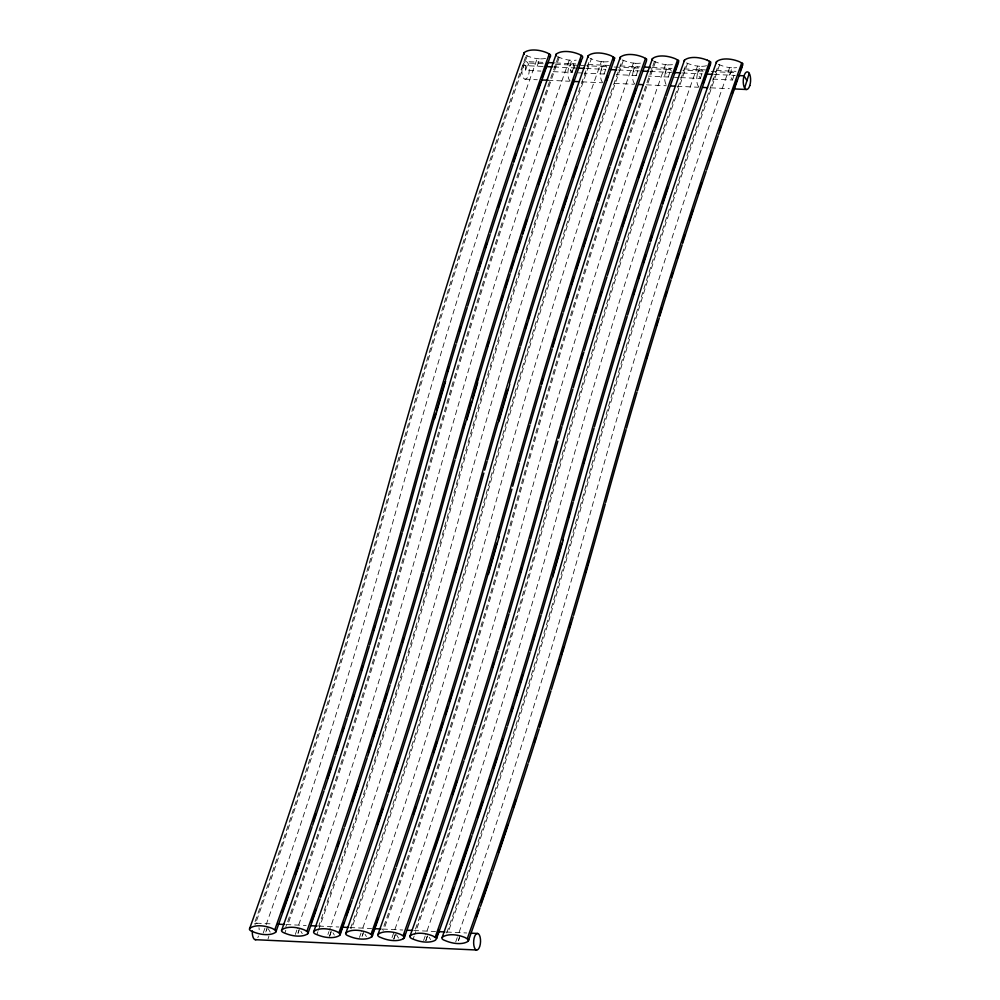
<?xml version="1.0" encoding="UTF-8"?>
<svg xmlns="http://www.w3.org/2000/svg" width="1000" height="1000" viewBox="0 0 1000 1000"><rect width="100%" height="100%" fill="white"/><g stroke="black" fill="none" stroke-linecap="round" stroke-linejoin="round"><path stroke-width="0.75" stroke-dasharray="5 3.75" d="M267.3 927.237L265.462 933.125L266.988 928.95M537.15 66.188L539.612 58.837A20.612 10.975 19.4 0 0 546.163 58.263M268.012 939.013L268.888 936.25M298 933.15L299.387 928.737M553.175 71.662L572.1 72.537L569.225 67.675L571.688 60.325A20.612 10.975 19.4 0 0 576.225 60.15M572.1 72.537L574.4 65.175A8.825 3.663 -87.3 0 0 569.225 67.675M329.613 936.125L331.463 930.238M608.3 61.638A20.612 10.975 19.4 0 1 603.775 61.825L601.3 69.175L604.175 74.037L584.325 73.112M604.175 74.037L606.487 66.675L586.625 65.75M363.537 931.725L361.7 937.613L363.225 933.438M640.387 63.137A20.612 10.975 19.4 0 1 635.85 63.312L633.375 70.675L636.25 75.525L616.4 74.6M636.25 75.525L638.562 68.162L620.237 67.312M393.775 939.112L395.613 933.225M672.463 64.625A20.612 10.975 19.4 0 1 667.925 64.812L665.462 72.162L668.337 77.025L648.475 76.1M668.337 77.025L670.638 69.662L650.788 68.737M425.85 940.6L427.7 934.712M706.562 65.725A20.612 10.975 19.4 0 1 700 66.3L697.537 73.662L700.413 78.513L680.55 77.588M700.413 78.513L702.712 71.162L682.862 70.237M458.387 940.625L459.775 936.213M712.638 79.088L732.487 80.013L729.613 75.15L732.087 67.8A20.612 10.975 19.4 0 0 736.612 67.613M732.487 80.013L734.8 72.65L710.35 71.513M298.075 933.275L299.062 930.45M329.65 936.175L331.138 931.938M393.812 939.163L395.3 934.938M425.887 940.662L427.375 936.425M458.462 940.75L459.45 937.925M526.15 61.575A8.825 3.663 -87.3 0 1 528.462 75.225A8.825 3.663 -87.3 0 1 522.15 74.312A8.825 3.663 -87.3 0 1 526.15 61.575L543.2 62.362M555.6 62.938L575.712 63.875M587.938 64.45L609.325 65.45M620.013 65.938L639.875 66.862M652.087 67.438L671.95 68.362M684.163 68.925L705.55 69.925M716.25 70.425L735.938 71.338M543.225 63.725L527.888 63.012L525.588 70.375L540.913 71.087M555.475 64.3L578.987 65.388M580.513 65.462L585.1 65.675M614.125 67.025L618.7 67.237M543.15 66.463L522.712 65.512L525.588 70.375L525.188 61.737M553.663 66.95L575.337 67.962M586.025 68.463L605.887 69.388M618.1 69.963L639.487 70.95M650.188 71.45L671.562 72.45M682.262 72.95L702.113 73.875M714.338 74.438L735.387 75.425M578.212 72.825L582.788 73.037M674.45 77.312L679.025 77.525M525.025 79.175L537.288 79.75M548.013 80.25L569.475 81.25M581.875 81.825L602.062 82.762M614.312 83.338L634.175 84.262M646.388 84.825L666.25 85.75M676.938 86.25L698.325 87.25M710.7 87.825L729.312 88.688M256.275 923.175L273.412 923.962M285.887 924.55L306.15 925.487M318.625 926.075L338.888 927.013M349.8 927.525L371.613 928.538M382.525 929.05L402.788 930M413.7 930.5L435.525 931.525M446.438 932.025L466.7 932.975M446.725 932.938A3906.1 1623.325 -87.3 0 0 581.225 502.762A3914.762 1626.925 -87.3 0 1 718.6 64.412L719.638 64.825A20.612 10.975 19.4 0 0 729.65 67.588L731.925 67.787M538.612 539.188A3906.1 1623.325 -87.3 0 0 549.15 501.275A3914.762 1626.925 -87.3 0 1 686.525 62.912L687.562 63.338A20.612 10.975 19.4 0 0 697.562 66.087L699.837 66.3M653.737 61.112A2.938 1.562 19.4 0 0 654.438 61.425L655.487 61.837A20.612 10.975 19.4 0 0 665.487 64.6L667.763 64.8M350.487 928.45A3906.1 1623.325 -87.3 0 0 484.988 498.288A3914.762 1626.925 -87.3 0 1 622.362 59.925L623.4 60.35A20.612 10.975 19.4 0 0 633.413 63.1L635.688 63.312M603.612 61.812L601.325 61.612A3910.425 1625.125 -87.3 0 0 464.1 499.5A3910.425 1625.125 -87.3 0 1 329.45 930.125M557.513 56.638A2.938 1.562 19.4 0 0 558.212 56.938L559.25 57.362A20.612 10.975 19.4 0 0 569.25 60.113L571.525 60.325M526.125 55.45L527.175 55.862A20.612 10.975 19.4 0 0 537.175 58.625L539.45 58.825M429.225 937.3L430.575 939.575M396.475 934.663L398.5 938.075M365.062 934.3L366.413 936.587M332.987 932.812L334.338 935.088M300.912 931.312L302.262 933.6M268.163 928.688L270.188 932.1M263.238 932.95A3910.425 1625.125 -87.3 0 0 399.95 496.512A3910.425 1625.125 -87.3 0 1 537.175 58.625M527.175 55.862A3914.162 1626.675 -87.3 0 0 389.812 494.15A3906.7 1623.575 -87.3 0 1 255.287 924.388M525.612 56.9A3914.762 1626.925 -87.3 0 0 388.762 493.8A3906.1 1623.325 -87.3 0 1 254.25 923.962M602.7 82.4A8.825 3.663 -87.3 0 1 601.625 68.25A8.825 3.663 -87.3 0 1 607.612 70.088M569.25 60.113A3910.425 1625.125 -87.3 0 0 432.025 498A3910.425 1625.125 -87.3 0 1 297.375 928.637M559.25 57.362A3914.162 1626.675 -87.3 0 0 421.9 495.65A3906.7 1623.575 -87.3 0 1 287.887 924.425M558.212 56.938A3914.762 1626.925 -87.3 0 0 420.838 495.288A3906.1 1623.325 -87.3 0 1 285.812 926.912M285.825 930.238A3906.7 1623.575 -87.3 0 1 284.8 933.138M296.863 930.088A3910.425 1625.125 -87.3 0 1 295.312 934.438M575 68.575A8.825 3.663 -87.3 0 0 573.875 65.15L571.562 72.513L568.688 67.65A8.825 3.663 -87.3 0 0 570.087 80.875M601.337 61.612A20.612 10.975 19.4 0 1 591.325 58.85M318.425 930.275A3906.7 1623.575 -87.3 0 0 453.975 497.137A3914.162 1626.675 -87.3 0 1 591.325 58.85L590.288 58.438A3914.762 1626.925 -87.3 0 0 452.912 496.788A3906.1 1623.325 -87.3 0 1 318.925 925.5M317.9 931.725A3906.7 1623.575 -87.3 0 1 316.875 934.625M328.938 931.575A3910.425 1625.125 -87.3 0 1 327.912 934.488M634.775 83.888A8.825 3.663 -87.3 0 1 633.1 71.675A8.825 3.663 -87.3 0 1 638.562 68.162M633.4 63.1A3910.425 1625.125 -87.3 0 0 496.175 500.988A3910.425 1625.125 -87.3 0 1 361.525 931.625M623.4 60.35A3914.162 1626.675 -87.3 0 0 486.05 498.638A3906.7 1623.575 -87.3 0 1 351.525 928.863M361.012 933.075A3910.425 1625.125 -87.3 0 1 359.475 937.425M666.025 84.375A8.825 3.663 -87.3 0 1 665.788 71.25A8.825 3.663 -87.3 0 1 671.3 71.175M665.487 64.6A3910.425 1625.125 -87.3 0 0 528.263 502.488A3910.425 1625.125 -87.3 0 1 391.55 938.925M655.487 61.837A3914.162 1626.675 -87.3 0 0 518.125 500.125A3906.7 1623.575 -87.3 0 1 383.6 930.362M654.438 61.425A3914.762 1626.925 -87.3 0 0 517.075 499.775A3906.1 1623.325 -87.3 0 1 382.562 929.938M698.925 86.888A8.825 3.663 -87.3 0 1 697.862 72.737A8.825 3.663 -87.3 0 1 703.85 74.575M697.562 66.087A3910.425 1625.125 -87.3 0 0 560.337 503.975A3910.425 1625.125 -87.3 0 1 425.688 934.613M687.562 63.338A3914.162 1626.675 -87.3 0 0 550.212 501.625A3906.7 1623.575 -87.3 0 1 414.65 934.762M414.137 936.213A3906.7 1623.575 -87.3 0 1 413.113 939.112M538.2 540.638A3906.1 1623.325 -87.3 0 1 414.637 931.438M425.175 936.062A3910.425 1625.125 -87.3 0 1 423.625 940.413M729.613 75.15A8.825 3.663 -87.3 0 1 734.8 72.65M729.638 67.588A3910.425 1625.125 -87.3 0 0 592.413 505.475A3910.425 1625.125 -87.3 0 1 457.762 936.1M719.638 64.825A3914.162 1626.675 -87.3 0 0 582.288 503.113A3906.7 1623.575 -87.3 0 1 448.275 931.9M457.25 937.562A3910.425 1625.125 -87.3 0 1 455.7 941.912M254.488 924.025A8.287 3.438 -87.3 0 1 257.137 923.575M258.975 927.725A8.287 3.438 -87.3 0 1 259.188 929.775M258.45 935.987A8.287 3.438 -87.3 0 1 257.8 937.625"/><path stroke-width="1.5" d="M488.425 574.45L499.125 536.812M552.587 577.438L563.275 539.812M434.7 418.725L445.6 381.238M466.788 420.225L477.675 382.738M498.862 421.712L509.75 384.225M744.613 88.038L749.225 73.325M550.6 56.312L550.413 54.638L547.025 52.787A20.6 10.975 19.4 0 0 525.45 51.775L524.15 52.65A3919.175 1628.763 -87.3 0 0 386.625 491.475A3901.688 1621.488 -87.3 0 1 249.7 928.425A2.938 1.562 19.4 0 0 251.675 931.225L252.712 931.637A20.612 10.975 19.4 0 0 262.725 934.4L265.163 934.613A20.612 10.975 19.4 0 0 275.087 932.688L276.288 930.875L272.575 928.562A20.6 10.975 19.4 0 0 251 927.55L249.7 928.425M582.675 57.8L582.487 56.137L579.113 54.275A20.6 10.975 19.4 0 0 557.525 53.275L556.225 54.138A3919.175 1628.763 -87.3 0 0 418.7 492.962A3901.688 1621.488 -87.3 0 1 281.775 929.912A2.938 1.562 19.4 0 0 283.75 932.712L284.8 933.138A20.612 10.975 19.4 0 0 294.8 935.888L297.238 936.1A20.612 10.975 19.4 0 0 307.162 934.175L308.363 932.375L304.662 930.05A20.6 10.975 19.4 0 0 283.075 929.05L281.775 929.912M313.85 931.413L315.15 930.537A20.6 10.975 19.4 0 1 336.737 931.55L340.438 933.863L339.237 935.675A20.612 10.975 19.4 0 1 329.312 937.6L326.875 937.387A20.612 10.975 19.4 0 1 316.875 934.625L315.837 934.212A2.938 1.562 19.4 0 1 313.85 931.413A3901.688 1621.488 -87.3 0 0 450.788 494.462A3919.175 1628.763 -87.3 0 1 588.3 55.637L589.6 54.763A20.6 10.975 19.4 0 1 599.062 53L599.225 53A20.587 10.962 19.4 0 1 611.188 55.775L614.888 58.087L613.688 59.887M345.925 932.9L347.225 932.038A20.6 10.975 19.4 0 1 368.812 933.037L372.525 935.362L371.312 937.163A20.612 10.975 19.4 0 1 361.4 939.087L358.95 938.875A20.612 10.975 19.4 0 1 348.963 936.125L347.912 935.7A2.938 1.562 19.4 0 1 345.925 932.9A3901.688 1621.488 -87.3 0 0 482.863 495.95A3919.175 1628.763 -87.3 0 1 620.375 57.125L621.688 56.262A20.6 10.975 19.4 0 1 643.275 57.263L646.65 59.125L646.425 61.05A3914.762 1626.925 -87.3 0 0 634.625 94.575M378.013 934.4L379.312 933.525A20.6 10.975 19.4 0 1 400.9 934.538L404.6 936.85L403.4 938.662A20.612 10.975 19.4 0 1 393.475 940.588L391.037 940.375A20.612 10.975 19.4 0 1 381.037 937.613L379.988 937.2A2.938 1.562 19.4 0 1 378 934.4A3901.688 1621.488 -87.3 0 0 514.938 497.45A3919.175 1628.763 -87.3 0 1 652.463 58.625L653.763 57.75A20.6 10.975 19.4 0 1 675.35 58.762L678.725 60.613L678.5 62.538M410.087 935.888L411.388 935.025A20.6 10.975 19.4 0 1 432.975 936.025L436.675 938.35L435.475 940.15A20.612 10.975 19.4 0 1 425.55 942.087L423.113 941.875A20.612 10.975 19.4 0 1 413.113 939.112L412.062 938.688A2.938 1.562 19.4 0 1 410.087 935.888A3901.688 1621.488 -87.3 0 0 547.013 498.95A3919.175 1628.763 -87.3 0 1 684.538 60.113L685.837 59.25A20.6 10.975 19.4 0 1 707.425 60.25M442.163 937.387L443.462 936.513A20.6 10.975 19.4 0 1 452.925 934.75L453.088 934.75A20.587 10.962 19.4 0 1 465.05 937.525L468.75 939.837L467.55 941.65A20.612 10.975 19.4 0 1 457.625 943.575L455.188 943.363A20.612 10.975 19.4 0 1 445.188 940.6L444.15 940.188A2.938 1.562 19.4 0 1 442.163 937.387A3901.688 1621.488 -87.3 0 0 579.1 500.438A3919.175 1628.763 -87.3 0 1 716.612 61.612L717.913 60.738A20.6 10.975 19.4 0 1 739.5 61.75L742.875 63.6L742.65 65.525M549.538 56.9L550.188 56.562A3914.762 1626.925 -87.3 0 0 525.712 126.85M547.85 62.575L554.05 62.875M644.45 67.075L650.562 67.362M546.163 66.6L552.163 66.888M578.387 68.112L584.5 68.388M610.462 69.6L616.575 69.887M642.55 71.1L648.65 71.375M674.625 72.588L680.738 72.875M706.7 74.088L712.812 74.375M738.275 75.55L744.05 75.825L746.925 80.688M541.888 79.963L548.013 80.25M574.113 81.463L578.775 81.675M638.75 84.475L643.337 84.688M670.825 85.962L675.413 86.175M702.95 87.463L707.6 87.675M733.962 88.912L746.363 89.488M278.1 924.188L284.325 924.475M310.825 925.713L317.062 926M342 927.163L348.237 927.45M374.738 928.688L380.975 928.975M407.463 930.212L412.15 930.425M438.638 931.663L444.875 931.95M471.375 933.188L477.612 933.475A8.287 3.438 -87.3 0 1 479.787 946.3A8.287 3.438 -87.3 0 1 473.862 945.438A8.287 3.438 -87.3 0 1 477.612 933.475M255.225 939.688L476.562 950M707.425 60.25L710.8 62.112L710.575 64.037A3914.762 1626.925 -87.3 0 0 674.575 168.475M524.338 54.312A2.938 1.562 19.4 0 1 524.15 52.638M549.312 53.812A3919.175 1628.763 -87.3 0 0 411.788 492.65A3901.688 1621.488 -87.3 0 1 274.862 929.587M434.087 419.237A3914.762 1626.925 -87.3 0 0 412.812 494.925A3906.1 1623.325 -87.3 0 1 402.688 531.375M434.525 417.738A3914.762 1626.925 -87.3 0 1 435.825 413.225M436.688 410.213A3914.762 1626.925 -87.3 0 1 444.975 381.763M445.412 380.262A3914.762 1626.925 -87.3 0 1 456.025 344.538M456.475 343.05A3914.762 1626.925 -87.3 0 1 467.25 307.575M467.7 306.1A3914.762 1626.925 -87.3 0 1 478.162 272.337M478.625 270.875A3914.762 1626.925 -87.3 0 1 490.163 234.45M490.625 233A3914.762 1626.925 -87.3 0 1 513.225 163.863M513.713 162.438A3914.762 1626.925 -87.3 0 1 525.237 128.262M433.45 419.525A3914.162 1626.675 -87.3 0 1 434.75 415.012M440.4 395.513A3914.162 1626.675 -87.3 0 1 441.712 391.012M447.425 371.6A3914.162 1626.675 -87.3 0 1 448.738 367.125M459.412 331.5A3914.162 1626.675 -87.3 0 1 460.75 327.062M479.363 266.8A3914.162 1626.675 -87.3 0 1 480.737 262.425M485.35 247.85A3914.162 1626.675 -87.3 0 1 486.737 243.487M498.387 207.275A3914.162 1626.675 -87.3 0 1 500.737 200.062M513.538 161.337A3914.162 1626.675 -87.3 0 1 515.925 154.2M519.288 144.225A3914.162 1626.675 -87.3 0 1 520.725 139.95M538.25 88.963A3914.162 1626.675 -87.3 0 1 540.8 81.65M542.337 77.275A3914.162 1626.675 -87.3 0 1 546.962 64.175M402.275 532.825A3906.1 1623.325 -87.3 0 1 391.575 570.475M391.15 571.975A3906.1 1623.325 -87.3 0 1 380.712 607.863M380.275 609.35A3906.1 1623.325 -87.3 0 1 369.688 645M369.25 646.475A3906.1 1623.325 -87.3 0 1 347.612 717.025M347.15 718.487A3906.1 1623.325 -87.3 0 1 335.637 754.825M335.175 756.275A3906.1 1623.325 -87.3 0 1 324.438 789.45M323.975 790.888A3906.1 1623.325 -87.3 0 1 312.625 825.25M312.15 826.675A3906.1 1623.325 -87.3 0 1 300.663 860.713M300.163 862.188A3906.1 1623.325 -87.3 0 1 275.738 932.337M374.812 626.013A3906.7 1623.575 -87.3 0 1 373.488 630.475M362.8 665.987A3906.7 1623.575 -87.3 0 1 361.463 670.4M353.787 695.387A3906.7 1623.575 -87.3 0 1 352.438 699.788M343.762 727.537A3906.7 1623.575 -87.3 0 1 342.388 731.912M337.775 746.438A3906.7 1623.575 -87.3 0 1 336.388 750.788M330.812 768.162A3906.7 1623.575 -87.3 0 1 327.55 778.263M315.775 814.15A3906.7 1623.575 -87.3 0 1 313.4 821.3M299.012 863.988A3906.7 1623.575 -87.3 0 1 295.487 874.287M288.9 893.35A3906.7 1623.575 -87.3 0 1 287.375 897.738M286.875 899.2A3906.7 1623.575 -87.3 0 1 282.275 912.337M556.413 55.812A2.938 1.562 19.4 0 1 556.225 54.138M581.388 55.312A3919.175 1628.763 -87.3 0 0 443.875 494.137A3901.688 1621.488 -87.3 0 1 306.938 931.087M455.037 459.913A3914.762 1626.925 -87.3 0 0 444.888 496.413A3906.1 1623.325 -87.3 0 1 423.663 571.962M455.438 458.462A3914.762 1626.925 -87.3 0 1 466.163 420.725M466.6 419.225A3914.762 1626.925 -87.3 0 1 471.812 401.213M472.675 398.212A3914.762 1626.925 -87.3 0 1 488.113 346.025M488.55 344.55A3914.762 1626.925 -87.3 0 1 510.238 273.837M510.7 272.375A3914.762 1626.925 -87.3 0 1 522.238 235.95M522.7 234.5A3914.762 1626.925 -87.3 0 1 569.963 93.05M570.462 91.587A3914.762 1626.925 -87.3 0 1 582.263 58.062M463.462 428.25A3914.162 1626.675 -87.3 0 1 464.7 423.913M469.438 407.5A3914.162 1626.675 -87.3 0 1 470.737 403M476.425 383.537A3914.162 1626.675 -87.3 0 1 477.738 379.062M487.475 346.325A3914.162 1626.675 -87.3 0 1 488.812 341.875M501.4 300.538A3914.162 1626.675 -87.3 0 1 502.762 296.137M505.487 287.325A3914.162 1626.675 -87.3 0 1 507.775 280M511.438 268.3A3914.162 1626.675 -87.3 0 1 513.737 261M516.5 252.25A3914.162 1626.675 -87.3 0 1 519.738 242.075M522.525 233.363A3914.162 1626.675 -87.3 0 1 526.725 220.325M538.488 184.3A3914.162 1626.675 -87.3 0 1 542.762 171.4M548.488 154.262A3914.162 1626.675 -87.3 0 1 554.738 135.762M565.237 105.113A3914.162 1626.675 -87.3 0 1 568.8 94.85M569.312 93.387A3914.162 1626.675 -87.3 0 1 573.9 80.225M579.55 64.212A3914.162 1626.675 -87.3 0 1 581.1 59.85M423.225 573.462A3906.1 1623.325 -87.3 0 1 390.575 683.375M390.125 684.837A3906.1 1623.325 -87.3 0 1 379.688 718.525M379.225 719.975A3906.1 1623.325 -87.3 0 1 367.713 756.325M367.25 757.763A3906.1 1623.325 -87.3 0 1 344.7 826.75M344.225 828.175A3906.1 1623.325 -87.3 0 1 332.75 862.2M332.238 863.675A3906.1 1623.325 -87.3 0 1 320.613 897.425M320.112 898.888A3906.1 1623.325 -87.3 0 1 307.812 933.838M403.787 637.9A3906.7 1623.575 -87.3 0 1 402.463 642.35M399.8 651.225A3906.7 1623.575 -87.3 0 1 398.462 655.662M386.775 693.95A3906.7 1623.575 -87.3 0 1 384.513 701.275M381.788 710.062A3906.7 1623.575 -87.3 0 1 379.5 717.362M376.75 726.125A3906.7 1623.575 -87.3 0 1 373.537 736.312M370.775 745.037A3906.7 1623.575 -87.3 0 1 368.462 752.288M357.75 785.512A3906.7 1623.575 -87.3 0 1 355.4 792.7M354.938 794.137A3906.7 1623.575 -87.3 0 1 352.575 801.325M339.1 841.85A3906.7 1623.575 -87.3 0 1 337.6 846.287M324.025 886.05A3906.7 1623.575 -87.3 0 1 320.475 896.3M315.887 909.45A3906.7 1623.575 -87.3 0 1 311.275 922.562M588.488 57.3A2.938 1.562 19.4 0 1 588.3 55.637M613.462 56.8A3919.175 1628.763 -87.3 0 0 475.95 495.637A3901.688 1621.488 -87.3 0 1 339.012 932.588M477.375 496.45A3914.762 1626.925 -87.3 0 1 483.85 473.062M484.663 470.15A3914.762 1626.925 -87.3 0 1 487.113 461.413M487.525 459.95A3914.762 1626.925 -87.3 0 1 498.25 422.225M498.675 420.725A3914.762 1626.925 -87.3 0 1 507.812 389.225M509.575 383.25A3914.762 1626.925 -87.3 0 1 520.188 347.525M520.625 346.037A3914.762 1626.925 -87.3 0 1 530.95 312.038M531.4 310.562A3914.762 1626.925 -87.3 0 1 614.338 59.55M505.438 395.5A3914.162 1626.675 -87.3 0 1 506.75 391.012M525.363 328.575A3914.162 1626.675 -87.3 0 1 526.712 324.137M528.513 318.238A3914.162 1626.675 -87.3 0 1 530.763 310.863M558.337 223.263A3914.162 1626.675 -87.3 0 1 559.738 218.925M562.55 210.263A3914.162 1626.675 -87.3 0 1 564.9 203.05M565.363 201.612A3914.162 1626.675 -87.3 0 1 566.775 197.3M573.413 177.2A3914.162 1626.675 -87.3 0 1 576.737 167.175M583.438 147.213A3914.162 1626.675 -87.3 0 1 588.737 131.588M591.237 124.262A3914.162 1626.675 -87.3 0 1 600.875 96.337M606.5 80.262A3914.162 1626.675 -87.3 0 1 608.038 75.888M476.975 497.912A3906.1 1623.325 -87.3 0 1 422.663 684.862M422.2 686.338A3906.1 1623.325 -87.3 0 1 388.6 792.438M388.125 793.875A3906.1 1623.325 -87.3 0 1 352.7 898.925M352.188 900.387A3906.1 1623.325 -87.3 0 1 339.888 935.325M456.763 567.975A3906.7 1623.575 -87.3 0 1 455.513 572.3M428.75 663.062A3906.7 1623.575 -87.3 0 1 426.512 670.45M397.762 762.475A3906.7 1623.575 -87.3 0 1 394.5 772.588M390.763 784.125A3906.7 1623.575 -87.3 0 1 388.425 791.325M382.775 808.55A3906.7 1623.575 -87.3 0 1 377.562 824.287M350.012 905.113A3906.7 1623.575 -87.3 0 1 346.438 915.325M343.875 922.6A3906.7 1623.575 -87.3 0 1 340.275 932.775M620.562 58.8A2.938 1.562 19.4 0 1 620.375 57.125M645.55 58.3A3919.175 1628.763 -87.3 0 0 508.025 497.125A3901.688 1621.488 -87.3 0 1 371.1 934.075M511.875 489.162A3914.762 1626.925 -87.3 0 0 509.05 499.4A3906.1 1623.325 -87.3 0 1 498.512 537.312M512.688 486.238A3914.762 1626.925 -87.3 0 1 519.188 462.9M519.6 461.45A3914.762 1626.925 -87.3 0 1 529.913 425.163M530.325 423.713A3914.762 1626.925 -87.3 0 1 541.213 386.238M541.65 384.75A3914.762 1626.925 -87.3 0 1 552.263 349.012M552.712 347.537A3914.762 1626.925 -87.3 0 1 563.025 313.525M563.475 312.062A3914.762 1626.925 -87.3 0 1 598.088 202.787M598.562 201.35A3914.762 1626.925 -87.3 0 1 609.938 166.912M610.425 165.487A3914.762 1626.925 -87.3 0 1 634.113 96.037M541.45 383.537A3914.162 1626.675 -87.3 0 1 542.775 379.062M552.513 346.35A3914.162 1626.675 -87.3 0 1 554.75 338.938M567.375 297.65A3914.162 1626.675 -87.3 0 1 568.737 293.25M571.475 284.45A3914.162 1626.675 -87.3 0 1 573.763 277.137M576.512 268.363A3914.162 1626.675 -87.3 0 1 579.738 258.15M583.425 246.513A3914.162 1626.675 -87.3 0 1 585.75 239.25M591.35 221.863A3914.162 1626.675 -87.3 0 1 592.75 217.537M598.387 200.225A3914.162 1626.675 -87.3 0 1 600.75 193.038M619.375 137.338A3914.162 1626.675 -87.3 0 1 620.825 133.075M621.3 131.662A3914.162 1626.675 -87.3 0 1 626.862 115.45M631.425 102.238A3914.162 1626.675 -87.3 0 1 632.95 97.837M633.462 96.375A3914.162 1626.675 -87.3 0 1 636.013 89.062M496.875 543.125A3906.1 1623.325 -87.3 0 1 420.675 793.938M420.2 795.375A3906.1 1623.325 -87.3 0 1 396.4 866.663M395.9 868.138A3906.1 1623.325 -87.3 0 1 371.975 936.825M468.837 637.925A3906.7 1623.575 -87.3 0 1 467.5 642.375M452.738 691.062A3906.7 1623.575 -87.3 0 1 449.575 701.338M447.762 707.2A3906.7 1623.575 -87.3 0 1 445.487 714.513M442.738 723.275A3906.7 1623.575 -87.3 0 1 440.45 730.562M436.775 742.212A3906.7 1623.575 -87.3 0 1 433.55 752.375M430.763 761.075A3906.7 1623.575 -87.3 0 1 428.45 768.3M415.788 807.175A3906.7 1623.575 -87.3 0 1 413.425 814.338M378 918.275A3906.7 1623.575 -87.3 0 1 371.325 937.163M652.65 60.287A2.938 1.562 19.4 0 1 652.463 58.625M677.625 59.8A3919.175 1628.763 -87.3 0 0 540.1 498.625A3901.688 1621.488 -87.3 0 1 403.175 935.575M541.525 499.438A3914.762 1626.925 -87.3 0 1 551.263 464.4M551.675 462.938A3914.762 1626.925 -87.3 0 1 557.837 441.15M558.675 438.25A3914.762 1626.925 -87.3 0 1 561.987 426.662M562.4 425.213A3914.762 1626.925 -87.3 0 1 572.85 389.225M573.288 387.738A3914.762 1626.925 -87.3 0 1 583.9 352M584.338 350.513A3914.762 1626.925 -87.3 0 1 595.1 315.025M595.562 313.55A3914.762 1626.925 -87.3 0 1 606.938 276.863M607.388 275.4A3914.762 1626.925 -87.3 0 1 618.013 241.887M618.475 240.438A3914.762 1626.925 -87.3 0 1 630.163 204.288M630.638 202.838A3914.762 1626.925 -87.3 0 1 654.025 132.825M654.538 131.35A3914.762 1626.925 -87.3 0 1 666.188 97.525M666.7 96.062A3914.762 1626.925 -87.3 0 1 677.987 64M578.375 368.638A3914.162 1626.675 -87.3 0 1 579.712 364.175M581.475 358.225A3914.162 1626.675 -87.3 0 1 582.812 353.775M590.413 328.6A3914.162 1626.675 -87.3 0 1 591.763 324.175M595.375 312.375A3914.162 1626.675 -87.3 0 1 596.725 307.962M600.363 296.212A3914.162 1626.675 -87.3 0 1 601.725 291.812M622.487 226.25A3914.162 1626.675 -87.3 0 1 625.763 216.137M638.513 177.325A3914.162 1626.675 -87.3 0 1 640.9 170.162M641.375 168.738A3914.162 1626.675 -87.3 0 1 643.763 161.6M655.4 127.25A3914.162 1626.675 -87.3 0 1 660.962 111.062M674.237 73.05A3914.162 1626.675 -87.3 0 1 677.85 62.888M541.125 500.9A3906.1 1623.325 -87.3 0 1 530.588 538.812M530.188 540.262A3906.1 1623.325 -87.3 0 1 509.462 612.35M509.025 613.837A3906.1 1623.325 -87.3 0 1 498.45 649.5M498 650.975A3906.1 1623.325 -87.3 0 1 475.462 724.463M475 725.925A3906.1 1623.325 -87.3 0 1 464.412 759.35M463.95 760.8A3906.1 1623.325 -87.3 0 1 440.462 832.65M439.963 834.137A3906.1 1623.325 -87.3 0 1 404.05 938.325M521.737 568.062A3906.7 1623.575 -87.3 0 1 520.5 572.4M505.763 623.075A3906.7 1623.575 -87.3 0 1 504.438 627.537M493.8 663.1A3906.7 1623.575 -87.3 0 1 492.463 667.537M456.788 781.35A3906.7 1623.575 -87.3 0 1 452.575 794.312M439.812 832.975A3906.7 1623.575 -87.3 0 1 434.338 849.287M429.837 862.588A3906.7 1623.575 -87.3 0 1 428.325 867.013M427.825 868.487A3906.7 1623.575 -87.3 0 1 421.275 887.6M404.938 934.312A3906.7 1623.575 -87.3 0 1 403.4 938.662M684.4 61.325A2.938 1.562 19.4 0 1 684.538 60.113M709.7 61.288A3919.175 1628.763 -87.3 0 0 572.188 500.112A3901.688 1621.488 -87.3 0 1 435.25 937.062M573.612 500.925A3914.762 1626.925 -87.3 0 1 594.062 428.15M594.475 426.712A3914.762 1626.925 -87.3 0 1 627.188 316.525M627.638 315.05A3914.762 1626.925 -87.3 0 1 650.088 243.375M650.55 241.925A3914.762 1626.925 -87.3 0 1 662.25 205.775M662.712 204.338A3914.762 1626.925 -87.3 0 1 674.1 169.9M583.538 463.263A3914.162 1626.675 -87.3 0 1 584.763 458.9M618.462 343.413A3914.162 1626.675 -87.3 0 1 619.8 338.963M633.35 294.762A3914.162 1626.675 -87.3 0 1 634.712 290.375M638.375 278.663A3914.162 1626.675 -87.3 0 1 639.75 274.275M643.425 262.6A3914.162 1626.675 -87.3 0 1 645.738 255.325M650.375 240.787A3914.162 1626.675 -87.3 0 1 651.762 236.438M662.537 203.212A3914.162 1626.675 -87.3 0 1 667.738 187.413M673.45 170.238A3914.162 1626.675 -87.3 0 1 677.763 157.387M683.525 140.325A3914.162 1626.675 -87.3 0 1 684.975 136.062M703.238 83.287A3914.162 1626.675 -87.3 0 1 709.925 64.375M569.75 512.9A3906.7 1623.575 -87.3 0 1 568.538 517.275M534.763 634.975A3906.7 1623.575 -87.3 0 1 533.438 639.425M522.75 674.925A3906.7 1623.575 -87.3 0 1 520.5 682.288M517.8 691.112A3906.7 1623.575 -87.3 0 1 516.45 695.525M512.825 707.262A3906.7 1623.575 -87.3 0 1 511.463 711.65M502.775 739.375A3906.7 1623.575 -87.3 0 1 500.475 746.65M496.775 758.263A3906.7 1623.575 -87.3 0 1 495.387 762.613M494.925 764.062A3906.7 1623.575 -87.3 0 1 493.525 768.4M489.8 779.963A3906.7 1623.575 -87.3 0 1 488.4 784.287M482.775 801.55A3906.7 1623.575 -87.3 0 1 477.587 817.325M469.9 840.413A3906.7 1623.575 -87.3 0 1 460.412 868.512M459.913 869.987A3906.7 1623.575 -87.3 0 1 456.388 880.288M453.862 887.638A3906.7 1623.575 -87.3 0 1 448.275 903.75M439.075 929.987A3906.7 1623.575 -87.3 0 1 436.5 937.25M573.2 502.388A3906.1 1623.325 -87.3 0 1 562.663 540.3M561.85 543.212A3906.1 1623.325 -87.3 0 1 552.388 576.5M551.975 577.95A3906.1 1623.325 -87.3 0 1 541.55 613.85M541.112 615.337A3906.1 1623.325 -87.3 0 1 530.525 650.987M530.075 652.475A3906.1 1623.325 -87.3 0 1 507.537 725.95M507.088 727.412A3906.1 1623.325 -87.3 0 1 472.537 834.15M472.038 835.638A3906.1 1623.325 -87.3 0 1 460.55 869.65M460.05 871.125A3906.1 1623.325 -87.3 0 1 436.637 938.363M716.475 62.825A2.938 1.562 19.4 0 1 716.612 61.612M741.775 62.787A3919.175 1628.763 -87.3 0 0 604.263 501.613A3901.688 1621.488 -87.3 0 1 467.325 938.562M605.688 502.425A3914.762 1626.925 -87.3 0 1 626.138 429.65M626.55 428.2A3914.762 1626.925 -87.3 0 1 637 392.212M637.45 390.725A3914.762 1626.925 -87.3 0 1 648.05 354.988M648.5 353.5A3914.762 1626.925 -87.3 0 1 659.262 318.012M659.712 316.537A3914.762 1626.925 -87.3 0 1 671.087 279.85M671.55 278.387A3914.762 1626.925 -87.3 0 1 682.163 244.875M682.625 243.425A3914.762 1626.925 -87.3 0 1 706.175 171.4M706.65 169.975A3914.762 1626.925 -87.3 0 1 718.188 135.812M718.688 134.338A3914.762 1626.925 -87.3 0 1 742.138 66.988M646.525 358.25A3914.162 1626.675 -87.3 0 1 647.862 353.8M656.363 325.688A3914.162 1626.675 -87.3 0 1 657.725 321.262M659.525 315.375A3914.162 1626.675 -87.3 0 1 661.787 308.012M665.425 296.262A3914.162 1626.675 -87.3 0 1 666.787 291.863M671.363 277.225A3914.162 1626.675 -87.3 0 1 672.75 272.85M677.35 258.275A3914.162 1626.675 -87.3 0 1 678.737 253.9M682.45 242.288A3914.162 1626.675 -87.3 0 1 684.775 235.037M689.45 220.575A3914.162 1626.675 -87.3 0 1 692.738 210.475M698.4 193.212A3914.162 1626.675 -87.3 0 1 701.725 183.175M709.35 160.312A3914.162 1626.675 -87.3 0 1 711.75 153.188M719.55 130.238A3914.162 1626.675 -87.3 0 1 721.062 125.825M732.25 93.537A3914.162 1626.675 -87.3 0 1 736.862 80.412M740.462 70.225A3914.162 1626.675 -87.3 0 1 742 65.875M605.288 503.888A3906.1 1623.325 -87.3 0 1 573.625 615.337M573.188 616.825A3906.1 1623.325 -87.3 0 1 562.6 652.487M562.163 653.962A3906.1 1623.325 -87.3 0 1 551.425 689.375M550.962 690.837A3906.1 1623.325 -87.3 0 1 539.612 727.45M539.163 728.913A3906.1 1623.325 -87.3 0 1 528.575 762.337M528.112 763.787A3906.1 1623.325 -87.3 0 1 504.613 835.638M504.113 837.125A3906.1 1623.325 -87.3 0 1 492.638 871.15M492.125 872.625A3906.1 1623.325 -87.3 0 1 480.5 906.363M479.988 907.825A3906.1 1623.325 -87.3 0 1 468.2 941.312M588.787 560.925A3906.7 1623.575 -87.3 0 1 587.55 565.275M586.725 568.162A3906.7 1623.575 -87.3 0 1 585.487 572.5M570.8 623.075A3906.7 1623.575 -87.3 0 1 569.475 627.55M563.737 646.85A3906.7 1623.575 -87.3 0 1 561.525 654.262M559.738 660.175A3906.7 1623.575 -87.3 0 1 558.4 664.613M540.8 721.912A3906.7 1623.575 -87.3 0 1 539.438 726.3M535.775 737.962A3906.7 1623.575 -87.3 0 1 534.388 742.325M515.8 800.175A3906.7 1623.575 -87.3 0 1 513.438 807.362M507.775 824.55A3906.7 1623.575 -87.3 0 1 504.438 834.538M503.963 835.975A3906.7 1623.575 -87.3 0 1 498.5 852.275M487.95 883.25A3906.7 1623.575 -87.3 0 1 481.375 902.312M478.825 909.625A3906.7 1623.575 -87.3 0 1 476.275 916.925M256.125 939.538A8.287 3.438 -87.3 0 1 252.325 930.938M749.8 85.538A8.825 3.663 -87.3 0 0 747.487 71.875A8.825 3.663 -87.3 0 0 743.487 84.625A8.825 3.663 -87.3 0 0 749.8 85.538"/></g></svg>
